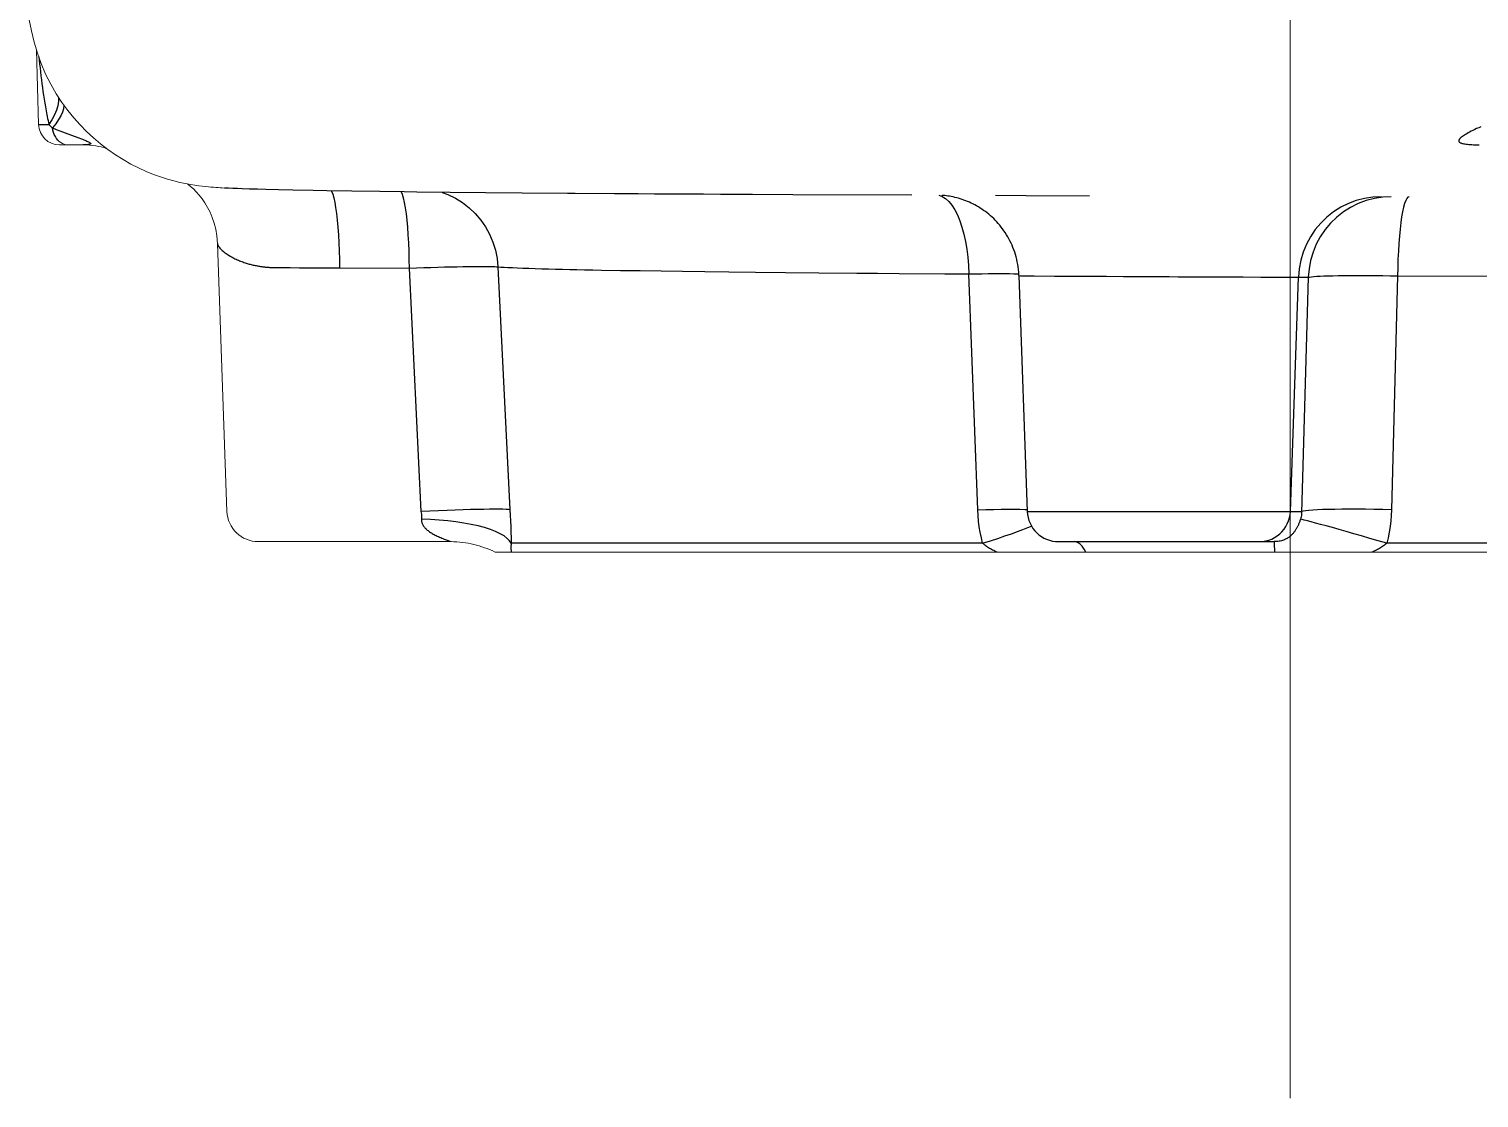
# Model space of a CAD drawing. Header units: millimetres. Extents: x 100 to 1590, y 100 to 694.
# Drawn here: x 1476.307 to 1477.608, y 501.331 to 502.291 of the extents above; entities that cross this region are included whole.
import ezdxf

# ---------------------------------------------------------------- set-up
doc = ezdxf.new("R2010")
doc.units = ezdxf.units.MM
doc.linetypes.add('CENTER', pattern=[2, 1.25, -0.25, 0.25, -0.25])
doc.layers.add('CL', color=1, linetype='CENTER', lineweight=9)
doc.layers.add('OUTLINE', color=6, linetype='Continuous', lineweight=9)

msp = doc.modelspace()

# ---------------------------------------------------------------- linework, layer by layer
at = {"color": 9, "linetype": 'Continuous'}
for p, q in [((1476.316, 502.2659), (1476.3163, 502.2629)), ((1476.3163, 502.2629), (1476.3167, 502.2594)), ((1476.3167, 502.2594), (1476.3171, 502.2559)), ((1476.3171, 502.2559), (1476.3174, 502.2523)), ((1476.3174, 502.2523), (1476.3179, 502.2488)), ((1476.3179, 502.2488), (1476.3183, 502.2453)), ((1476.3183, 502.2453), (1476.3188, 502.2417)), ((1476.3188, 502.2417), (1476.3192, 502.2382)), ((1476.3192, 502.2382), (1476.3197, 502.2347)), ((1476.3197, 502.2347), (1476.3203, 502.2313)), ((1476.3203, 502.2313), (1476.3208, 502.2278)), ((1476.3208, 502.2278), (1476.3214, 502.2243)), ((1476.3336, 502.2297), (1476.3336, 502.226)), ((1476.3157, 502.2051), (1476.325, 502.2051)), ((1476.3246, 502.2069), (1476.325, 502.2051)), ((1476.3282, 502.202), (1476.3315, 502.2007)), ((1476.3315, 502.2007), (1476.3349, 502.1994)), ((1476.3349, 502.1994), (1476.3395, 502.1977)), ((1476.3395, 502.1977), (1476.351, 502.1934)), ((1476.351, 502.1934), (1476.3542, 502.1922)), ((1477.1296, 502.1386), (1477.1325, 502.1359)), ((1476.5265, 502.0767), (1476.5277, 502.0766)), ((1476.5277, 502.0766), (1476.5289, 502.0766)), ((1476.5289, 502.0766), (1476.5301, 502.0766)), ((1476.5301, 502.0766), (1476.5313, 502.0766)), ((1476.5313, 502.0766), (1476.5325, 502.0766)), ((1476.5325, 502.0766), (1476.5336, 502.0766)), ((1476.5377, 502.0766), (1476.5389, 502.0766)), ((1476.5389, 502.0766), (1476.5402, 502.0766)), ((1476.5402, 502.0766), (1476.5415, 502.0766)), ((1476.5415, 502.0766), (1476.55, 502.0765)), ((1476.55, 502.0765), (1476.5543, 502.0765)), ((1476.5543, 502.0765), (1476.5604, 502.0764)), ((1476.576, 502.0764), (1476.5778, 502.0764)), ((1476.5778, 502.0764), (1476.5858, 502.0763)), ((1476.5858, 502.0763), (1476.6482, 502.0762)), ((1476.6482, 502.0762), (1476.6589, 501.8577)), ((1476.7279, 502.0773), (1476.7387, 501.8593)), ((1476.821, 502.0744), (1476.8378, 502.0741)), ((1476.8378, 502.0741), (1476.8557, 502.0739)), ((1476.8557, 502.0739), (1476.8745, 502.0736)), ((1476.8745, 502.0736), (1476.8937, 502.0733)), ((1476.8937, 502.0733), (1476.9135, 502.0731)), ((1476.9135, 502.0731), (1476.9352, 502.0728)), ((1476.9352, 502.0728), (1476.9592, 502.0725)), ((1476.9592, 502.0725), (1476.9859, 502.0723)), ((1476.9859, 502.0723), (1477.0158, 502.072)), ((1477.1585, 501.8593), (1477.1504, 502.0709)), ((1477.1984, 502.0693), (1477.203, 502.0692)), ((1477.203, 502.0692), (1477.209, 502.0692)), ((1477.209, 502.0692), (1477.2274, 502.069)), ((1477.2274, 502.069), (1477.2394, 502.0689)), ((1477.2394, 502.0689), (1477.2474, 502.0689)), ((1477.2739, 502.0688), (1477.2893, 502.0687)), ((1477.3017, 502.0686), (1477.3303, 502.0685)), ((1477.3303, 502.0685), (1477.3384, 502.0684)), ((1477.3384, 502.0684), (1477.3515, 502.0683)), ((1477.3515, 502.0683), (1477.3659, 502.0683)), ((1477.3659, 502.0683), (1477.3915, 502.0682)), ((1477.4359, 502.068), (1477.4463, 502.068)), ((1477.439, 501.8577), (1477.4463, 502.068)), ((1477.4463, 502.068), (1477.4551, 502.0679)), ((1477.4551, 502.0679), (1477.4491, 501.8565)), ((1477.5353, 502.0692), (1477.5299, 501.8593)), ((1477.5353, 502.0692), (1477.654, 502.0689)), ((1477.2029, 501.8577), (1477.439, 501.8577)), ((1477.439, 501.8577), (1477.4491, 501.8577)), ((1477.1629, 501.8291), (1476.7398, 501.8291)), ((1477.4112, 501.8306), (1477.414, 501.8307)), ((1478.0871, 501.8291), (1477.5256, 501.8291))]:
    msp.add_line(p, q, dxfattribs=at)
at = {"color": 7, "linetype": 'Continuous'}
for p, q in [((1476.4863, 502.1478), (1476.4825, 502.148)), ((1476.4902, 502.1477), (1476.4863, 502.1478)), ((1476.4942, 502.1475), (1476.4902, 502.1477)), ((1476.4983, 502.1473), (1476.4942, 502.1475)), ((1476.505, 502.1471), (1476.4983, 502.1473)), ((1476.5121, 502.1469), (1476.505, 502.1471)), ((1476.5198, 502.1467), (1476.5121, 502.1469)), ((1476.5312, 502.1465), (1476.5198, 502.1467)), ((1476.544, 502.1462), (1476.5312, 502.1465)), ((1476.5622, 502.1458), (1476.544, 502.1462)), ((1476.5744, 502.1456), (1476.5622, 502.1458)), ((1476.5969, 502.1453), (1476.5744, 502.1456)), ((1476.6219, 502.1449), (1476.5969, 502.1453)), ((1476.6437, 502.1446), (1476.6219, 502.1449)), ((1476.6551, 502.1445), (1476.6437, 502.1446)), ((1476.6851, 502.1441), (1476.6551, 502.1445)), ((1476.7167, 502.1438), (1476.6851, 502.1441)), ((1476.7496, 502.1435), (1476.7167, 502.1438)), ((1476.8325, 502.143), (1476.7974, 502.1432)), ((1476.8539, 502.1428), (1476.8325, 502.143)), ((1476.8683, 502.1427), (1476.8539, 502.1428)), ((1476.8828, 502.1427), (1476.8683, 502.1427)), ((1476.8975, 502.1426), (1476.8828, 502.1427)), ((1476.9123, 502.1425), (1476.8975, 502.1426)), ((1476.9277, 502.1424), (1476.9123, 502.1425)), ((1477.202, 502.1412), (1477.1745, 502.1413)), ((1477.2589, 502.1409), (1477.202, 502.1412)), ((1477.1955, 502.0694), (1477.2029, 501.8577)), ((1477.231, 501.8306), (1477.4244, 501.8306))]:
    msp.add_line(p, q, dxfattribs=at)
at = {"color": 9, "linetype": 'Continuous'}
for points in [[(1476.3214, 502.2243), (1476.322, 502.2209), (1476.3223, 502.2191), (1476.3226, 502.2174), (1476.3229, 502.2157), (1476.3232, 502.2139), (1476.3236, 502.2122), (1476.3239, 502.2104), (1476.3243, 502.2086), (1476.3246, 502.2069)], [(1476.3336, 502.226), (1476.333, 502.222), (1476.3318, 502.218), (1476.3301, 502.2137), (1476.3278, 502.2094), (1476.325, 502.2051)], [(1476.3383, 502.2227), (1476.3384, 502.2221), (1476.338, 502.2193), (1476.3371, 502.2163), (1476.3356, 502.213), (1476.3336, 502.2095), (1476.3312, 502.2058), (1476.3282, 502.202)], [(1476.325, 502.2051), (1476.3255, 502.2045), (1476.3261, 502.204), (1476.3266, 502.2035), (1476.3271, 502.203), (1476.3277, 502.2025), (1476.3282, 502.202)], [(1476.333, 502.1911), (1476.3319, 502.1925), (1476.3308, 502.1942), (1476.3299, 502.196), (1476.3292, 502.1979), (1476.3286, 502.1999), (1476.3282, 502.202)], [(1477.61, 502.2031), (1477.6081, 502.2022), (1477.6062, 502.2014), (1477.6045, 502.2005), (1477.6029, 502.1997), (1477.6013, 502.199), (1477.5999, 502.1982), (1477.5986, 502.1975), (1477.5974, 502.1968), (1477.5963, 502.1962), (1477.5952, 502.1955), (1477.5943, 502.1949), (1477.5935, 502.1944), (1477.5927, 502.1938), (1477.5921, 502.1933), (1477.5915, 502.1927), (1477.591, 502.1923), (1477.5906, 502.1918), (1477.5904, 502.1914), (1477.5902, 502.1909), (1477.5901, 502.1905), (1477.5901, 502.1902), (1477.5902, 502.1898), (1477.5904, 502.1895), (1477.5906, 502.1892), (1477.591, 502.189), (1477.5914, 502.1887), (1477.5919, 502.1885), (1477.5925, 502.1883), (1477.5931, 502.1881), (1477.5939, 502.1879), (1477.5947, 502.1877), (1477.5957, 502.1876), (1477.5967, 502.1874), (1477.5979, 502.1873), (1477.5991, 502.1872), (1477.6005, 502.1871), (1477.6019, 502.187), (1477.6033, 502.1869), (1477.6049, 502.1869), (1477.6066, 502.1868), (1477.6083, 502.1868)], [(1476.3542, 502.1922), (1476.3553, 502.1918), (1476.3563, 502.1914), (1476.3572, 502.191), (1476.3582, 502.1906), (1476.359, 502.1902), (1476.3598, 502.1899), (1476.3605, 502.1895), (1476.3611, 502.1892), (1476.3616, 502.1889), (1476.3621, 502.1886), (1476.3623, 502.1884), (1476.3625, 502.1882), (1476.3626, 502.188), (1476.3626, 502.1878), (1476.3625, 502.1876), (1476.3623, 502.1874), (1476.3619, 502.1873), (1476.3615, 502.1872), (1476.3609, 502.1871), (1476.3603, 502.187), (1476.3596, 502.1869), (1476.3587, 502.1869), (1476.3578, 502.1868), (1476.3568, 502.1868), (1476.3557, 502.1868)], [(1476.5785, 502.1456), (1476.5787, 502.1453), (1476.5797, 502.1427), (1476.5806, 502.1393), (1476.5815, 502.1352), (1476.5823, 502.1305), (1476.5831, 502.1251), (1476.5838, 502.1193), (1476.5844, 502.1129), (1476.5849, 502.1061), (1476.5853, 502.099), (1476.5856, 502.0916), (1476.5858, 502.084), (1476.5858, 502.0763)], [(1476.6412, 502.1447), (1476.642, 502.1426), (1476.643, 502.1392), (1476.6439, 502.1351), (1476.6447, 502.1303), (1476.6455, 502.125), (1476.6461, 502.1191), (1476.6467, 502.1128), (1476.6472, 502.106), (1476.6476, 502.0988), (1476.6479, 502.0915), (1476.6481, 502.0839), (1476.6482, 502.0762)], [(1476.678, 502.1442), (1476.6831, 502.1423), (1476.6898, 502.139), (1476.6962, 502.135), (1476.7022, 502.1303), (1476.7076, 502.1251), (1476.7125, 502.1193), (1476.7168, 502.1131), (1476.7204, 502.1065), (1476.7234, 502.0995), (1476.7257, 502.0923), (1476.7272, 502.0849), (1476.7279, 502.0773)], [(1477.1237, 502.1416), (1477.1267, 502.1405), (1477.1296, 502.1386)], [(1477.1325, 502.1359), (1477.1352, 502.1326), (1477.1378, 502.1286), (1477.1402, 502.1239), (1477.1424, 502.1187), (1477.1443, 502.113), (1477.146, 502.1067), (1477.1475, 502.1001), (1477.1487, 502.0931), (1477.1495, 502.0859), (1477.1501, 502.0785), (1477.1504, 502.0709)], [(1477.5207, 502.1403), (1477.5131, 502.14), (1477.5056, 502.1388), (1477.4982, 502.1369), (1477.4911, 502.1342), (1477.4842, 502.1308), (1477.4778, 502.1267), (1477.4718, 502.1219), (1477.4663, 502.1166), (1477.4614, 502.1107), (1477.4571, 502.1044), (1477.4535, 502.0976), (1477.4506, 502.0905), (1477.4484, 502.0832), (1477.4469, 502.0756), (1477.4463, 502.068)], [(1477.5144, 502.1388), (1477.507, 502.1368), (1477.4999, 502.1341), (1477.493, 502.1307), (1477.4866, 502.1266), (1477.4806, 502.1219), (1477.4751, 502.1166), (1477.4702, 502.1107), (1477.4659, 502.1044), (1477.4623, 502.0976), (1477.4594, 502.0905), (1477.4572, 502.0831), (1477.4558, 502.0756), (1477.4551, 502.0679)], [(1477.5295, 502.1403), (1477.5219, 502.1399), (1477.5144, 502.1388)], [(1477.5455, 502.1403), (1477.5445, 502.1399), (1477.5435, 502.1387), (1477.5425, 502.1368), (1477.5415, 502.1342), (1477.5406, 502.1309), (1477.5397, 502.1268), (1477.5389, 502.1222), (1477.5382, 502.117), (1477.5375, 502.1112), (1477.5369, 502.105), (1477.5364, 502.0984), (1477.536, 502.0914), (1477.5356, 502.0842), (1477.5354, 502.0767), (1477.5353, 502.0692)], [(1476.4763, 502.0982), (1476.4764, 502.0978), (1476.4766, 502.0971), (1476.4769, 502.0964), (1476.4773, 502.0957), (1476.4778, 502.095), (1476.4784, 502.0942), (1476.4791, 502.0935), (1476.4798, 502.0927), (1476.4806, 502.092), (1476.4814, 502.0913), (1476.4823, 502.0906), (1476.4832, 502.0899), (1476.4841, 502.0892), (1476.4851, 502.0886), (1476.486, 502.088), (1476.487, 502.0873), (1476.488, 502.0868), (1476.489, 502.0862), (1476.49, 502.0856), (1476.491, 502.0851), (1476.492, 502.0846), (1476.493, 502.0841), (1476.494, 502.0837), (1476.4951, 502.0832), (1476.4961, 502.0828), (1476.4971, 502.0824), (1476.4981, 502.082), (1476.4991, 502.0817), (1476.5, 502.0813), (1476.501, 502.081), (1476.502, 502.0807), (1476.503, 502.0804), (1476.5039, 502.0801), (1476.5048, 502.0798), (1476.5057, 502.0796), (1476.5066, 502.0794), (1476.5075, 502.0791), (1476.5084, 502.0789), (1476.5093, 502.0787), (1476.5101, 502.0786), (1476.5109, 502.0784), (1476.5118, 502.0782), (1476.5126, 502.0781), (1476.5134, 502.0779), (1476.5141, 502.0778), (1476.5149, 502.0777), (1476.5157, 502.0776), (1476.5164, 502.0775), (1476.5171, 502.0774), (1476.5179, 502.0773), (1476.5186, 502.0772), (1476.5192, 502.0771), (1476.5199, 502.0771), (1476.5205, 502.077), (1476.5212, 502.077), (1476.5218, 502.0769), (1476.5224, 502.0769), (1476.523, 502.0768), (1476.5235, 502.0768), (1476.5241, 502.0768), (1476.5247, 502.0767), (1476.5253, 502.0767), (1476.5259, 502.0767), (1476.5265, 502.0767)], [(1476.5336, 502.0766), (1476.536, 502.0766), (1476.5377, 502.0766)], [(1476.5604, 502.0764), (1476.5631, 502.0764), (1476.5676, 502.0764)], [(1476.5676, 502.0764), (1476.5691, 502.0764), (1476.576, 502.0764)], [(1476.6482, 502.0762), (1476.6548, 502.0764), (1476.6614, 502.0766), (1476.6677, 502.0768), (1476.674, 502.077), (1476.68, 502.0772), (1476.6858, 502.0773), (1476.6913, 502.0774), (1476.6966, 502.0775), (1476.7015, 502.0776), (1476.7061, 502.0777), (1476.7103, 502.0777), (1476.7141, 502.0777), (1476.7175, 502.0777), (1476.7205, 502.0777), (1476.7231, 502.0776), (1476.7252, 502.0775), (1476.7268, 502.0774), (1476.7279, 502.0773)], [(1476.7279, 502.0773), (1476.7305, 502.0771), (1476.7335, 502.0769), (1476.7369, 502.0767), (1476.7409, 502.0766), (1476.7454, 502.0764), (1476.7503, 502.0762), (1476.7557, 502.076), (1476.7614, 502.0758), (1476.7673, 502.0756), (1476.7734, 502.0755), (1476.7796, 502.0753), (1476.786, 502.0752), (1476.7924, 502.075), (1476.7988, 502.0749), (1476.8057, 502.0747), (1476.8131, 502.0746), (1476.821, 502.0744)], [(1477.0158, 502.072), (1477.0499, 502.0717), (1477.0686, 502.0715), (1477.0881, 502.0714)], [(1477.0881, 502.0714), (1477.1289, 502.0711), (1477.1504, 502.0709)], [(1477.1504, 502.0709), (1477.1565, 502.071), (1477.1623, 502.0711), (1477.1679, 502.0712), (1477.1732, 502.0712), (1477.1782, 502.0712), (1477.1828, 502.0712), (1477.1871, 502.0712)], [(1477.1871, 502.0712), (1477.191, 502.0711), (1477.1945, 502.071), (1477.1954, 502.071)], [(1477.1955, 502.0694), (1477.1958, 502.0694), (1477.1969, 502.0693), (1477.1984, 502.0693)], [(1477.2474, 502.0689), (1477.2592, 502.0688), (1477.2739, 502.0688)], [(1477.2893, 502.0687), (1477.2934, 502.0687), (1477.3017, 502.0686)], [(1477.3915, 502.0682), (1477.3968, 502.0682), (1477.4126, 502.0681)], [(1477.4126, 502.0681), (1477.4177, 502.0681), (1477.4227, 502.0681), (1477.4274, 502.068), (1477.4359, 502.068)], [(1477.4551, 502.0679), (1477.4563, 502.0681), (1477.4579, 502.0684), (1477.4601, 502.0686), (1477.4627, 502.0688), (1477.4657, 502.0689), (1477.4691, 502.0691), (1477.473, 502.0692), (1477.4772, 502.0693), (1477.4818, 502.0694), (1477.4868, 502.0695), (1477.492, 502.0695), (1477.4976, 502.0695), (1477.5034, 502.0695), (1477.5094, 502.0695), (1477.5157, 502.0694), (1477.5221, 502.0694), (1477.5286, 502.0693), (1477.5353, 502.0692)], [(1476.7387, 501.8593), (1476.7373, 501.8595), (1476.7352, 501.8596), (1476.7325, 501.8597), (1476.729, 501.8597), (1476.725, 501.8597), (1476.7204, 501.8597), (1476.7152, 501.8596), (1476.7095, 501.8595), (1476.7033, 501.8594), (1476.6967, 501.8592), (1476.6897, 501.8589), (1476.6823, 501.8587), (1476.6747, 501.8584), (1476.6669, 501.8581), (1476.6589, 501.8577)], [(1476.7387, 501.8593), (1476.739, 501.8542), (1476.7392, 501.8492), (1476.7394, 501.8441), (1476.7395, 501.8391), (1476.7397, 501.8341), (1476.7398, 501.8291)], [(1477.1585, 501.8593), (1477.1658, 501.8595), (1477.1728, 501.8596), (1477.1794, 501.8597), (1477.1855, 501.8597), (1477.1912, 501.8597), (1477.1964, 501.8597)], [(1477.1629, 501.8291), (1477.1618, 501.834), (1477.1608, 501.839), (1477.1599, 501.844), (1477.1593, 501.8491), (1477.1588, 501.8542), (1477.1585, 501.8593)], [(1477.1964, 501.8597), (1477.2009, 501.8596), (1477.2028, 501.8596)], [(1477.5299, 501.8593), (1477.5219, 501.8595), (1477.514, 501.8596), (1477.5064, 501.8597), (1477.499, 501.8597), (1477.4919, 501.8597), (1477.4853, 501.8597), (1477.479, 501.8596), (1477.4732, 501.8595), (1477.468, 501.8594), (1477.4633, 501.8592), (1477.4591, 501.8589), (1477.4556, 501.8587), (1477.4528, 501.8584), (1477.4506, 501.8581), (1477.4491, 501.8577)], [(1477.5299, 501.8593), (1477.5296, 501.8542), (1477.5292, 501.8492), (1477.5286, 501.8441), (1477.5278, 501.8391), (1477.5268, 501.8341), (1477.5256, 501.8291)], [(1476.6589, 501.8577), (1476.6591, 501.8565), (1476.6593, 501.8554), (1476.6594, 501.8542), (1476.6594, 501.853), (1476.6594, 501.8519), (1476.6594, 501.8507)], [(1476.6594, 501.8507), (1476.6594, 501.8501), (1476.6594, 501.8494), (1476.6595, 501.8488), (1476.6596, 501.8481), (1476.6598, 501.8475), (1476.66, 501.8469), (1476.6603, 501.8463), (1476.6606, 501.8457), (1476.6609, 501.8451), (1476.6612, 501.8446), (1476.6616, 501.8441), (1476.6621, 501.8435), (1476.6625, 501.843), (1476.663, 501.8425), (1476.6635, 501.842), (1476.664, 501.8415), (1476.6646, 501.841), (1476.6653, 501.8405), (1476.6659, 501.84), (1476.6666, 501.8394), (1476.6674, 501.8389), (1476.6682, 501.8384), (1476.669, 501.8379), (1476.6698, 501.8374), (1476.6707, 501.837), (1476.6716, 501.8365), (1476.6726, 501.836), (1476.6735, 501.8355), (1476.6745, 501.8351), (1476.6755, 501.8346), (1476.6766, 501.8342), (1476.6776, 501.8338), (1476.6786, 501.8333), (1476.6797, 501.8329)], [(1476.7398, 501.8291), (1476.7383, 501.8313), (1476.7362, 501.8335), (1476.7334, 501.8357), (1476.73, 501.8377), (1476.7259, 501.8397), (1476.7212, 501.8415), (1476.716, 501.8432), (1476.7102, 501.8447), (1476.704, 501.8461), (1476.6973, 501.8473), (1476.6903, 501.8484), (1476.6829, 501.8493), (1476.6753, 501.85), (1476.6674, 501.8504), (1476.6594, 501.8507)], [(1477.414, 501.8307), (1477.4168, 501.8312), (1477.4196, 501.8319), (1477.4223, 501.8329), (1477.4248, 501.8342), (1477.4272, 501.8357), (1477.4295, 501.8375), (1477.4315, 501.8395), (1477.4334, 501.8417), (1477.435, 501.8441), (1477.4363, 501.8466), (1477.4374, 501.8493), (1477.4382, 501.852), (1477.4388, 501.8548), (1477.439, 501.8577)], [(1477.4481, 501.8507), (1477.4478, 501.8501), (1477.4476, 501.8494), (1477.4474, 501.8488), (1477.4472, 501.8481), (1477.4469, 501.8475), (1477.4467, 501.8469), (1477.4464, 501.8463), (1477.4462, 501.8457), (1477.4459, 501.8452), (1477.4457, 501.8446), (1477.4454, 501.8441), (1477.4451, 501.8436), (1477.4449, 501.8431), (1477.4446, 501.8426), (1477.4443, 501.8421), (1477.444, 501.8416), (1477.4437, 501.8411), (1477.4433, 501.8406), (1477.443, 501.84), (1477.4426, 501.8395), (1477.4422, 501.839), (1477.4418, 501.8385), (1477.4414, 501.838), (1477.441, 501.8375), (1477.4405, 501.837), (1477.44, 501.8366), (1477.4396, 501.8361), (1477.439, 501.8356), (1477.4385, 501.8352), (1477.4379, 501.8347), (1477.4373, 501.8343), (1477.4367, 501.8339), (1477.4361, 501.8335), (1477.4354, 501.8331), (1477.4346, 501.8327), (1477.4338, 501.8323), (1477.433, 501.832), (1477.432, 501.8317), (1477.4311, 501.8314), (1477.43, 501.8311), (1477.429, 501.8309), (1477.4278, 501.8308), (1477.4267, 501.8307), (1477.4256, 501.8306), (1477.4244, 501.8306)], [(1477.4491, 501.8565), (1477.449, 501.8554), (1477.4489, 501.8542), (1477.4486, 501.853), (1477.4484, 501.8519), (1477.4481, 501.8507)], [(1477.5256, 501.8291), (1477.5179, 501.8313), (1477.5103, 501.8335), (1477.503, 501.8357), (1477.4959, 501.8377), (1477.4891, 501.8397), (1477.4827, 501.8415), (1477.4767, 501.8432), (1477.4711, 501.8447), (1477.4661, 501.8461), (1477.4616, 501.8473), (1477.4576, 501.8484), (1477.4543, 501.8493), (1477.4515, 501.85), (1477.4495, 501.8504), (1477.4481, 501.8507)], [(1476.6797, 501.8329), (1476.6825, 501.8319), (1476.6833, 501.8316), (1476.6839, 501.8313), (1476.6845, 501.8311), (1476.6849, 501.8309), (1476.6852, 501.8308), (1476.6852, 501.8307), (1476.6851, 501.8306), (1476.6848, 501.8306)], [(1477.1629, 501.8291), (1477.1699, 501.8313), (1477.1766, 501.8335), (1477.1829, 501.8357), (1477.1888, 501.8377), (1477.1942, 501.8397), (1477.1991, 501.8415), (1477.2034, 501.8432), (1477.2067, 501.8445)], [(1476.7398, 501.8291), (1476.7397, 501.8285), (1476.7397, 501.8279), (1476.7397, 501.8273), (1476.7396, 501.8268), (1476.7396, 501.8262), (1476.7396, 501.8256), (1476.7396, 501.8251), (1476.7396, 501.8246), (1476.7396, 501.824), (1476.7396, 501.8235), (1476.7397, 501.8231), (1476.7397, 501.8226), (1476.7397, 501.8221), (1476.7398, 501.8216), (1476.7398, 501.8212)], [(1477.1758, 501.8212), (1477.1748, 501.8216), (1477.1738, 501.8221), (1477.1728, 501.8226), (1477.1718, 501.8231), (1477.1709, 501.8236), (1477.17, 501.8241), (1477.1691, 501.8246), (1477.1682, 501.8251), (1477.1674, 501.8256), (1477.1665, 501.8262), (1477.1658, 501.8268), (1477.165, 501.8273), (1477.1643, 501.8279), (1477.1636, 501.8285), (1477.1629, 501.8291)], [(1477.2556, 501.8212), (1477.2539, 501.824), (1477.2522, 501.8264), (1477.2504, 501.8282), (1477.2487, 501.8295), (1477.2469, 501.8303), (1477.2451, 501.8306)], [(1477.4252, 501.8212), (1477.4251, 501.824), (1477.4249, 501.8264), (1477.4248, 501.8282), (1477.4247, 501.8295), (1477.4245, 501.8303), (1477.4244, 501.8306)], [(1477.5256, 501.8291), (1477.5249, 501.8285), (1477.5242, 501.8279), (1477.5234, 501.8273), (1477.5226, 501.8268), (1477.5218, 501.8262), (1477.5209, 501.8256), (1477.52, 501.8251), (1477.5191, 501.8246), (1477.5182, 501.824), (1477.5173, 501.8235), (1477.5163, 501.8231), (1477.5153, 501.8226), (1477.5143, 501.8221), (1477.5133, 501.8216), (1477.5122, 501.8212)]]:
    msp.add_lwpolyline(points, dxfattribs=at)
at = {"color": 7, "linetype": 'Continuous'}
for points in [[(1476.7974, 502.1432), (1476.7905, 502.1432), (1476.7496, 502.1435)], [(1476.9533, 502.1423), (1476.9437, 502.1423), (1476.9277, 502.1424)], [(1477.0993, 502.1417), (1476.9927, 502.1421), (1476.9565, 502.1423), (1476.9533, 502.1423)], [(1477.1955, 502.0694), (1477.1954, 502.0702), (1477.1953, 502.0725), (1477.1951, 502.0749), (1477.1948, 502.0772), (1477.1944, 502.0795), (1477.194, 502.0817), (1477.1935, 502.084), (1477.193, 502.0862), (1477.1923, 502.0883), (1477.1917, 502.0905), (1477.1909, 502.0926), (1477.1901, 502.0947), (1477.1893, 502.0967), (1477.1884, 502.0987), (1477.1874, 502.1006), (1477.1865, 502.1025), (1477.1854, 502.1044), (1477.1843, 502.1062), (1477.1832, 502.108), (1477.182, 502.1097), (1477.1808, 502.1114), (1477.1795, 502.113), (1477.1783, 502.1146), (1477.1769, 502.1162), (1477.1756, 502.1177), (1477.1742, 502.1192), (1477.1728, 502.1206), (1477.1714, 502.1219), (1477.1699, 502.1232), (1477.1684, 502.1245), (1477.1669, 502.1257), (1477.1654, 502.1269), (1477.1638, 502.128), (1477.1623, 502.1291), (1477.1607, 502.1301), (1477.1591, 502.1311), (1477.1575, 502.132), (1477.1559, 502.1329), (1477.1542, 502.1338), (1477.1526, 502.1346), (1477.151, 502.1353), (1477.1493, 502.136), (1477.1477, 502.1367), (1477.146, 502.1373), (1477.1444, 502.1379), (1477.1428, 502.1384), (1477.1412, 502.1389), (1477.1396, 502.1393), (1477.138, 502.1397), (1477.1364, 502.1401), (1477.1348, 502.1404), (1477.1333, 502.1407), (1477.1318, 502.1409), (1477.1304, 502.1411), (1477.1291, 502.1413), (1477.1279, 502.1414), (1477.1267, 502.1415), (1477.1262, 502.1416)]]:
    msp.add_lwpolyline(points, dxfattribs=at)
msp.add_arc((1477.231, 501.8587), 0.0281, 182, 269.9998, dxfattribs=at)
at = {"layer": 'CL'}
msp.add_line((1477.4389, 501.3311), (1477.4389, 511.8368), dxfattribs=at)
at = {"layer": 'OUTLINE'}
for p, q in [((1476.314, 502.2722), (1476.3157, 502.2051)), ((1476.3345, 502.1868), (1476.3557, 502.1868)), ((1476.4763, 502.0982), (1476.4847, 501.8577)), ((1476.5129, 501.8306), (1476.6848, 501.8306)), ((1478.1523, 501.8212), (1476.7256, 501.8212))]:
    msp.add_line(p, q, dxfattribs=at)
for points in [[(1476.4825, 502.148), (1476.4806, 502.1481), (1476.4787, 502.1482), (1476.4768, 502.1484), (1476.4747, 502.1485), (1476.4726, 502.1487), (1476.4704, 502.1488), (1476.4681, 502.1491), (1476.4655, 502.1493), (1476.4626, 502.1496), (1476.4595, 502.15), (1476.4559, 502.1505), (1476.452, 502.1512), (1476.4475, 502.152), (1476.4426, 502.1531), (1476.4371, 502.1544), (1476.4313, 502.1561), (1476.4251, 502.158), (1476.4188, 502.1603), (1476.4122, 502.163), (1476.4054, 502.1661), (1476.3985, 502.1696), (1476.3916, 502.1736), (1476.3847, 502.1779), (1476.3779, 502.1826), (1476.3713, 502.1877), (1476.365, 502.193), (1476.3589, 502.1987), (1476.353, 502.2047), (1476.3474, 502.211), (1476.342, 502.2176), (1476.3367, 502.2248), (1476.3316, 502.2327), (1476.3267, 502.2412), (1476.3221, 502.2504), (1476.3182, 502.2598), (1476.3148, 502.2692), (1476.3119, 502.2789), (1476.3093, 502.2891), (1476.3072, 502.299)], [(1476.3419, 502.1868), (1476.3403, 502.1869), (1476.3387, 502.1873), (1476.3372, 502.1879), (1476.3357, 502.1888), (1476.3343, 502.1898), (1476.333, 502.1911)], [(1476.3764, 502.1837), (1476.3761, 502.1839), (1476.374, 502.1844), (1476.3719, 502.185), (1476.3695, 502.1855), (1476.367, 502.1859), (1476.3644, 502.1863), (1476.3616, 502.1866), (1476.3586, 502.1868), (1476.3557, 502.1868)], [(1476.4763, 502.0982), (1476.4758, 502.1051), (1476.4747, 502.1111), (1476.4733, 502.1166), (1476.4716, 502.1217), (1476.4696, 502.1264), (1476.4674, 502.1307), (1476.465, 502.1347), (1476.4625, 502.1384), (1476.4599, 502.1417), (1476.4573, 502.1447), (1476.4547, 502.1473), (1476.4522, 502.1495), (1476.45, 502.1513), (1476.4496, 502.1516)], [(1476.7013, 501.8291), (1476.6988, 501.8295), (1476.6962, 501.8299), (1476.6937, 501.8301), (1476.6911, 501.8304), (1476.6885, 501.8305), (1476.686, 501.8306), (1476.6848, 501.8306)], [(1476.7256, 501.8212), (1476.7248, 501.8216), (1476.7227, 501.8226), (1476.7205, 501.8235), (1476.7182, 501.8244), (1476.7159, 501.8252), (1476.7136, 501.826), (1476.7112, 501.8268), (1476.7088, 501.8274), (1476.7063, 501.8281), (1476.7038, 501.8286), (1476.7013, 501.8291)]]:
    msp.add_lwpolyline(points, dxfattribs=at)
for centre, radius, start, end in [((1476.3345, 502.2056), 0.0187, 181.5, 270.0004), ((1476.5129, 501.8587), 0.0281, 182, 270.0002)]:
    msp.add_arc(centre, radius, start, end, dxfattribs=at)

doc.saveas('drawing.dxf')
